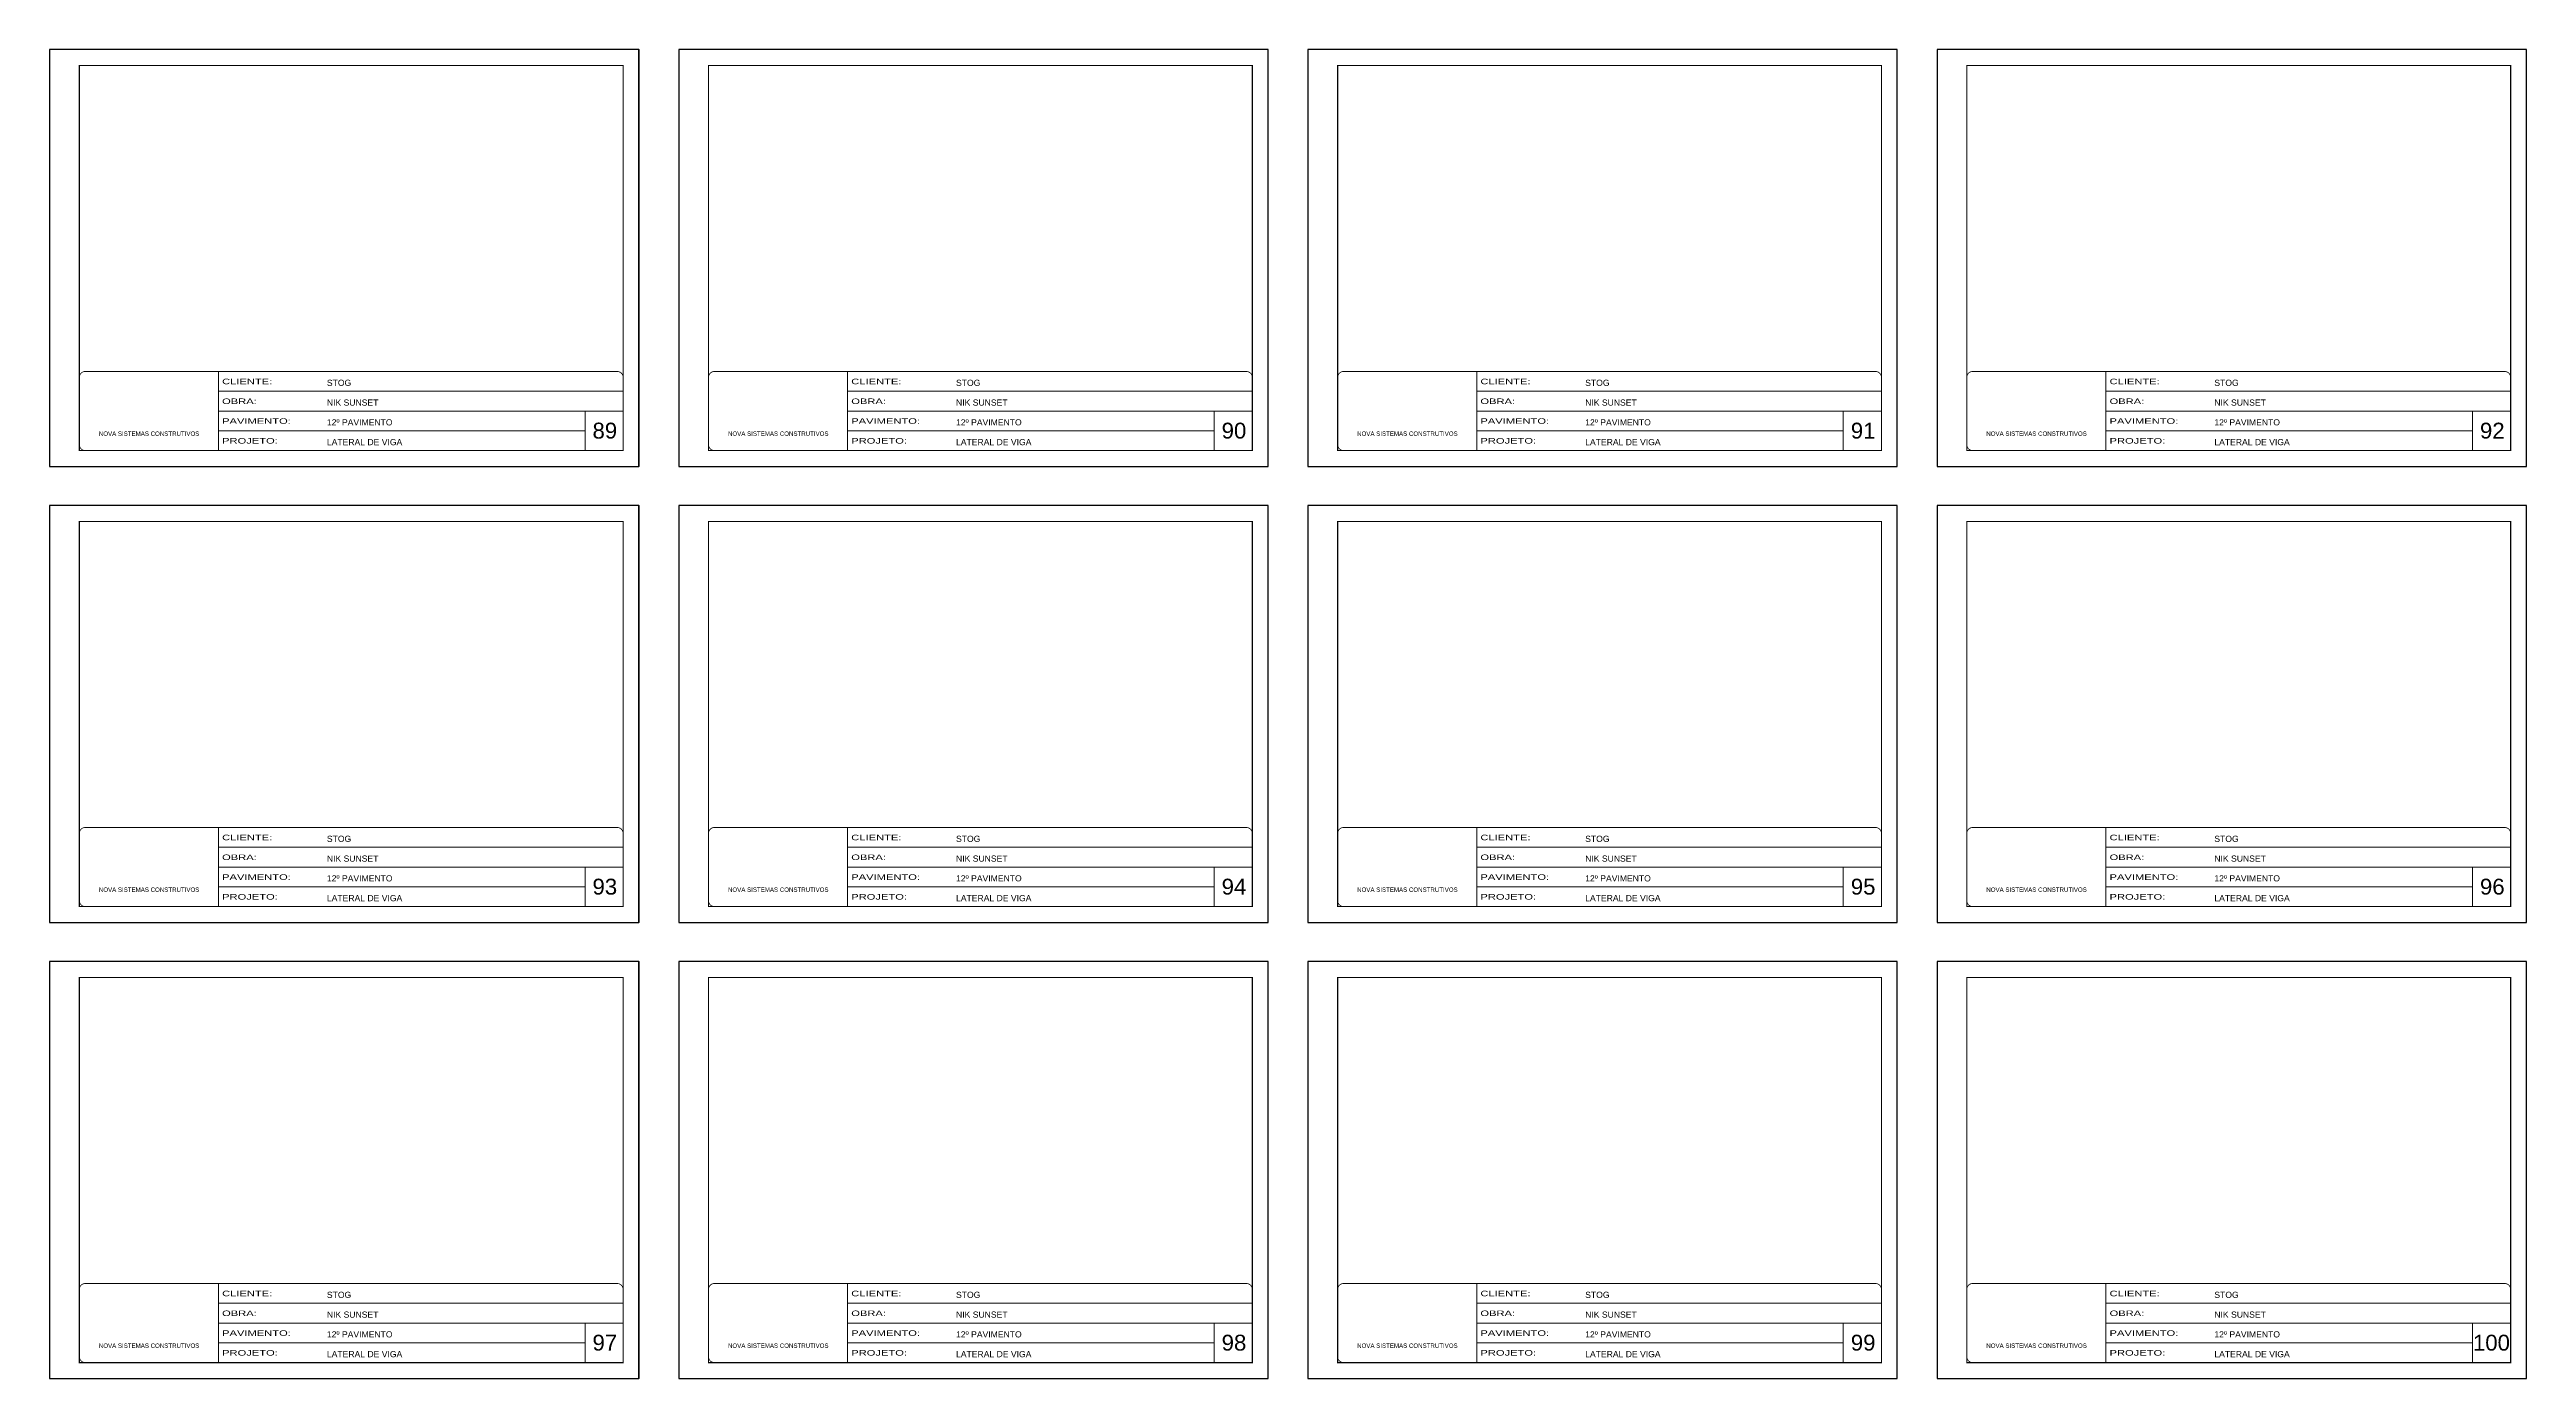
# Model space of a CAD drawing. Extents: x -10448 to -1189, y -11772 to 17235.
# Drawn here: x -10448 to -4208, y -11772 to -8424 of the extents above; entities that cross this region are included whole.
import ezdxf

# ---------------------------------------------------------------- set-up
doc = ezdxf.new("R2010")
doc.units = 0
doc.linetypes.add('CONTINUO', pattern=[0])
doc.linetypes.add('DASHED', pattern=[0.75, 0.5, -0.25])
for name, color, linetype, lineweight in [('CARIMBO', 255, 'Continuous', 9), ('Folhas', 255, 'Continuous', 9), ('SARRAFO DE PRESSAO', 251, 'DASHED', 9)]:
    doc.layers.add(name, color=color, linetype=linetype, lineweight=lineweight)
doc.layers.add('Laje_Perimetro', color=7, linetype='Continuous', plot=False)
doc.styles.add('ARIAL', font='arial.ttf')
doc.styles.add('Tecnologia', font='')
doc.styles.get('Tecnologia').set_extended_font_data('Forgotten Futurist')

# ---------------------------------------------------------------- blocks, each defined once
blk = doc.blocks.new('9999999999')
at = {"color": 30, "linetype": 'CONTINUO'}
for p, q in [((98564.6, 34230.2), (98564.6, 34429.4)), ((98564.6, 34379.6), (99584, 34379.6)), ((98564.6, 34329.8), (99488, 34329.8)), ((99584, 34329.8), (99488, 34329.8)), ((99488, 34329.8), (99488, 34230.2)), ((98564.6, 34280), (99488, 34280))]:
    blk.add_line(p, q, dxfattribs=at)
at = {"color": 30, "linetype": 'CONTINUO', "const_width": 2}
blk.add_lwpolyline([(99584, 34230.2), (99584, 34414.4, 0.414214), (99569, 34429.4), (98229, 34429.4, 0.414214), (98214, 34414.4), (98214, 34245.2, 0.414214), (98229, 34230.2), (99584, 34230.2)], format="xyb", dxfattribs=at)
at = {"layer": 'Folhas'}
blk.add_lwpolyline([(98139, 34190.2), (99624, 34190.2), (99624, 35240.2), (98139, 35240.2)], close=True, dxfattribs=at)
at = {"layer": 'Folhas', "color": 30, "const_width": 3}
blk.add_lwpolyline([(98214, 34230.2), (99584, 34230.2), (99584, 35200.2), (98214, 35200.2)], close=True, dxfattribs=at)
at = {"color": 7, "linetype": 'Continuous', "ltscale": 5, "style": 'ARIAL'}
for s, height, p in [('STOG', 15.48, (98837.7, 34393.1)), ('NIK SUNSET', 15.48, (98837.7, 34343.3)), ('NOVA SISTEMAS CONSTRUTIVOS', 11.059, (98263.2, 34267.2)), ('12º PAVIMENTO', 15.483, (98837.7, 34293.5)), ('LATERAL DE VIGA', 15.483, (98837.7, 34243.7))]:
    blk.add_text(s, height=height, dxfattribs=at).set_placement(p)
at = {"layer": 'Folhas', "color": 7, "style": 'Tecnologia', "width": 1.5}
for s, p in [('CLIENTE:', (98573.7, 34397.2)), ('OBRA:', (98573.7, 34347.3)), ('PAVIMENTO:', (98573.7, 34297.5)), ('PROJETO:', (98573.7, 34247.7))]:
    blk.add_text(s, height=14, dxfattribs=at).set_placement(p)

msp = doc.modelspace()

# ---------------------------------------------------------------- linework, layer by layer
at = {"layer": 'Laje_Perimetro'}
for points in [[(-8963.28, -8424.42), (-10448.28, -8424.42), (-10448.28, -9474.42), (-8963.28, -9474.42)], [(-7378.28, -8424.42), (-8863.28, -8424.42), (-8863.28, -9474.42), (-7378.28, -9474.42)], [(-5793.28, -8424.42), (-7278.28, -8424.42), (-7278.28, -9474.42), (-5793.28, -9474.42)], [(-4208.28, -8424.42), (-5693.28, -8424.42), (-5693.28, -9474.42), (-4208.28, -9474.42)], [(-8963.28, -9573), (-10448.28, -9573), (-10448.28, -10623), (-8963.28, -10623)], [(-7378.28, -9573), (-8863.28, -9573), (-8863.28, -10623), (-7378.28, -10623)], [(-5793.28, -9573), (-7278.28, -9573), (-7278.28, -10623), (-5793.28, -10623)], [(-4208.28, -9573), (-5693.28, -9573), (-5693.28, -10623), (-4208.28, -10623)], [(-8963.28, -10721.57), (-10448.28, -10721.57), (-10448.28, -11771.57), (-8963.28, -11771.57)], [(-7378.28, -10721.57), (-8863.28, -10721.57), (-8863.28, -11771.57), (-7378.28, -11771.57)], [(-5793.28, -10721.57), (-7278.28, -10721.57), (-7278.28, -11771.57), (-5793.28, -11771.57)], [(-4208.28, -10721.57), (-5693.28, -10721.57), (-5693.28, -11771.57), (-4208.28, -11771.57)]]:
    msp.add_lwpolyline(points, close=True, dxfattribs=at)

# ---------------------------------------------------------------- block references
at = {"layer": 'SARRAFO DE PRESSAO', "color": 6, "linetype": 'ByBlock'}
for p in [(-108587.26, -43664.63), (-107002.26, -43664.63), (-105417.26, -43664.63), (-103832.26, -43664.63), (-108587.26, -44813.2), (-107002.26, -44813.2), (-105417.26, -44813.2), (-103832.26, -44813.2), (-108587.26, -45961.78), (-107002.26, -45961.78), (-105417.26, -45961.78), (-103832.26, -45961.78)]:
    msp.add_blockref('9999999999', p, dxfattribs=at)

# ---------------------------------------------------------------- texts
at = {"layer": 'CARIMBO', "style": 'ARIAL'}
for s, p in [('89', (-9080.42, -9404.28)), ('90', (-7495.42, -9404.28)), ('91', (-5910.42, -9404.28)), ('92', (-4325.42, -9404.28)), ('93', (-9080.42, -10552.86)), ('94', (-7495.42, -10552.86)), ('95', (-5910.42, -10552.86)), ('96', (-4325.42, -10552.86)), ('97', (-9080.42, -11701.43)), ('98', (-7495.42, -11701.43)), ('99', (-5910.42, -11701.43)), ('100', (-4343.11, -11701.43))]:
    msp.add_text(s, height=40, dxfattribs=at).set_placement(p)

doc.saveas('drawing.dxf')
